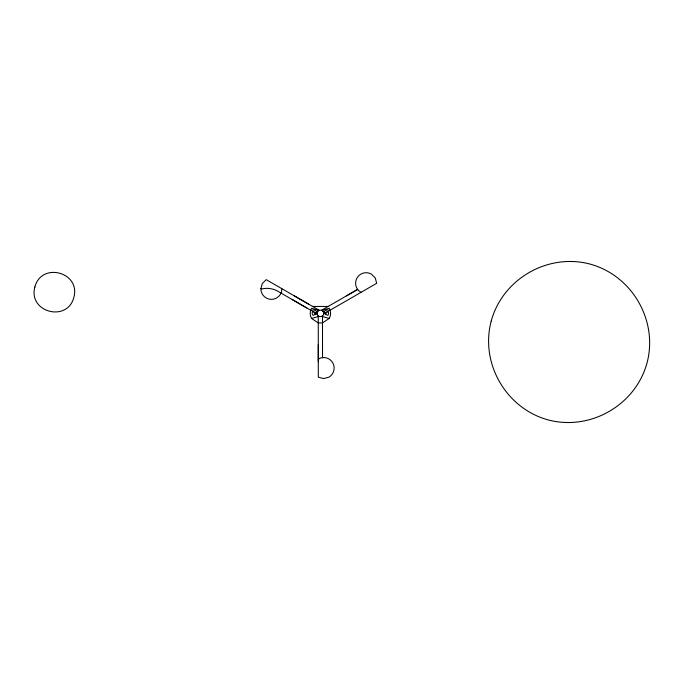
<?xml version="1.0" encoding="UTF-8"?>
<svg xmlns="http://www.w3.org/2000/svg" width="684" height="684" viewBox="0 0 684 684"><rect width="100%" height="100%" fill="white"/><g stroke="black" fill="none" stroke-linecap="round" stroke-linejoin="round"><path stroke-width="1.03" d="M318.274 359.143L320.924 357.869L323.652 357.527A10.534 10.534 0 0 1 328.842 377.209L323.566 378.594L318.308 377.166L318.265 315.974M361.092 292.316L358.664 290.657L356.997 288.468A10.534 10.534 0 0 1 371.446 274.13L375.285 278.003L376.67 283.313L329.243 310.698L328.542 310.271A3.386 3.386 0 0 0 324.071 311.989L323.712 313.896M325.302 314.683A5.079 5.079 0 0 0 325.473 313.366C329.594 306.868 329.603 319.864 325.464 313.366L323.78 313.366C323.891 308.424 315.726 309.493 317.119 314.247C318.077 318.282 324.447 316.889 323.814 312.836M315.367 312.913C312.007 320.599 310.399 306.748 315.307 313.366A5.079 5.079 0 0 0 315.478 314.683M316.94 313.828L316.632 311.827A3.386 3.386 0 0 0 312.075 310.348L311.545 310.707L277.516 291.059A22.239 22.239 0 0 0 261.716 288.947L260.903 288.605M319.189 310.228L266.221 279.653L262.314 283.509L260.878 288.768A10.534 10.534 0 0 0 280.517 294.12L281.586 291.581L281.799 288.648M321.916 310.365L329.192 308.287L330.201 310.741A10.166 10.166 0 0 1 329.192 318.453L322.506 322.899L318.265 322.899L311.579 318.453A10.166 10.166 0 0 1 310.57 310.741L311.579 308.287L318.855 310.365M321.591 310.228L357.698 289.383L346.472 295.864M327.961 311.442L325.473 313.366M311.579 318.453L318.872 316.376M316.632 311.827L317.453 311.673M312.639 306.449L328.132 306.449M321.907 316.376L329.192 318.453M323.327 311.673L324.071 311.989M312.81 311.442L317.068 313.905M294.308 295.864L308.971 304.337M292.188 299.532L306.859 308.005M317.119 314.247L317 313.366A3.386 3.386 0 0 1 318.693 310.433M322.506 344.71L322.506 357.672L322.506 315.982M318.265 344.71L318.274 361.648M322.087 310.433A3.386 3.386 0 0 1 323.78 313.366M34.884 286.955C27.847 312.178 67.331 322.754 73.855 297.395C80.892 272.164 41.408 261.587 34.884 286.955M491.189 321.121C480.006 363.366 506.057 408.485 548.235 419.933C590.489 431.108 635.607 405.056 647.047 362.879C658.23 320.634 632.178 275.515 590.001 264.067C547.747 252.892 502.629 278.944 491.189 321.121"/></g></svg>
